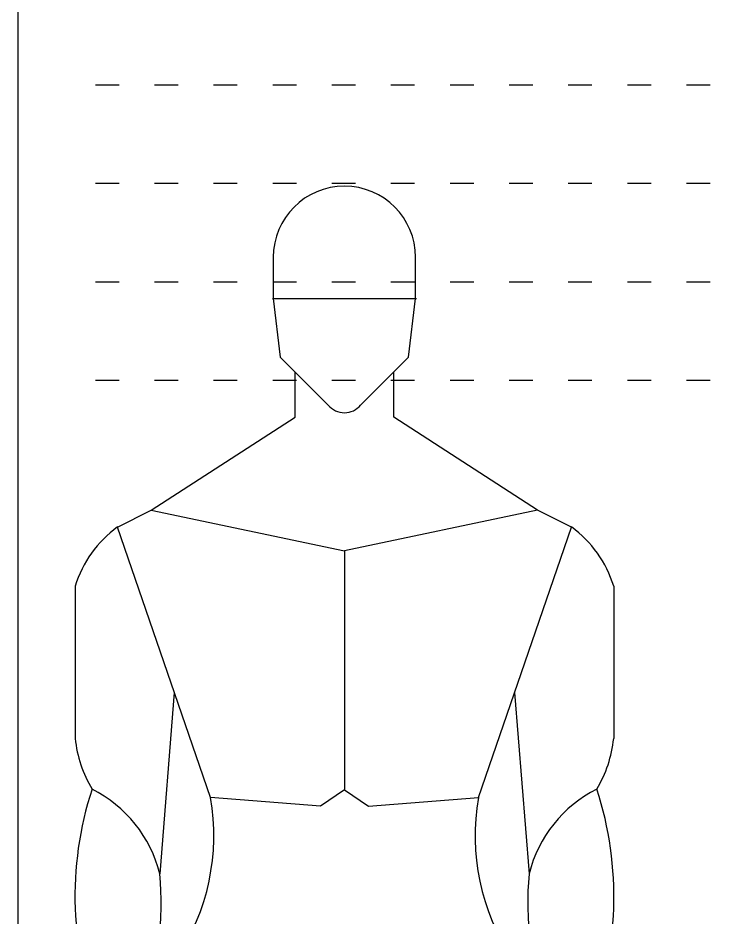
# Model space of a CAD drawing. Header units: inches. Extents: x 9936 to 27102, y -2774 to 11910.
# Drawn here: x 14513 to 15242, y 9919 to 10833 of the extents above; entities that cross this region are included whole.
import ezdxf

# ---------------------------------------------------------------- set-up
doc = ezdxf.new("R2010")
doc.units = ezdxf.units.IN
doc.header["$MEASUREMENT"] = 0
doc.linetypes.add('ACAD_ISO03W100', pattern=[30, 12, -18])
doc.layers.add('COTA', color=7, linetype='Continuous')

# ---------------------------------------------------------------- blocks, each defined once
blk = doc.blocks.new('A$C4D5502E0')
for p, q in [((758.85, 1699.91), (906.29, 1699.91)), ((782.01, 1578.49), (782.01, 1624.72)), ((883.14, 1578.49), (883.14, 1624.72)), ((634.56, 1483.09), (782.01, 1578.49)), ((1030.58, 1483.09), (883.14, 1578.49)), ((599.87, 1465.74), (634.56, 1483.09)), ((634.56, 1483.09), (832.57, 1441.2)), ((1030.58, 1483.09), (832.57, 1441.2)), ((1065.27, 1465.74), (1030.58, 1483.09)), ((695.28, 1188.21), (599.87, 1465.74)), ((969.87, 1188.21), (1065.27, 1465.74)), ((832.57, 1441.2), (832.57, 1196.14)), ((832.57, 1441.2), (832.57, 1196.14)), ((556.51, 1405.03), (556.51, 1248.92)), ((1108.64, 1405.03), (1108.64, 1248.92)), ((658.17, 1296.14), (643.24, 1110.15)), ((1006.97, 1296.14), (1021.91, 1110.15)), ((832.57, 1196.14), (808.02, 1179.53)), ((832.57, 1196.14), (857.12, 1179.53)), ((808.02, 1179.53), (695.28, 1188.21)), ((857.12, 1179.53), (969.87, 1188.21))]:
    blk.add_line(p, q)
blk.add_lwpolyline([(849.18, 1590.76), (898.33, 1639.91), (905.52, 1699.91), (905.52, 1742.26, 1), (759.62, 1742.26), (759.62, 1699.91), (766.81, 1639.91), (815.97, 1590.76, 0.470233)], format="xyb", close=True)
for centre, radius, start, end in [((669.26, 1370.34), 117.97, 126.02737, 162.89727), ((995.89, 1370.34), 117.97, 17.10273, 53.97263), ((682.27, 1261.93), 126.43, 185.90614, 210.96376), ((982.88, 1261.93), 126.43, 329.03624, 354.09386), ((907.76, 1087.23), 351.46, 161.82055, 202.27027), ((514.59, 1078.35), 132.52, 13.88467, 63.43495), ((1150.56, 1078.35), 132.52, 116.56505, 166.11533), ((757.38, 1087.23), 351.46, 337.72973, 18.17945), ((471.94, 1149.18), 226.72, 326.30993, 9.91275), ((1193.2, 1149.18), 226.72, 170.08725, 213.69007), ((322.33, 1079.79), 322.33, 340.34618, 5.40379), ((1342.81, 1079.79), 322.33, 174.59621, 199.65382)]:
    blk.add_arc(centre, radius, start, end)

msp = doc.modelspace()

# ---------------------------------------------------------------- linework, layer by layer
at = {"layer": 'COTA', "color": 251, "linetype": 'ACAD_ISO03W100', "ltscale": 2, "true_color": 0x636466}
for p, q in [((14591.636, 10765.286), (18563.941, 10765.286)), ((14591.636, 10665.286), (18563.941, 10665.286)), ((14591.636, 10565.286), (18563.941, 10565.286)), ((14591.636, 10465.286), (18563.941, 10465.286))]:
    msp.add_line(p, q, dxfattribs=at)
at = {"layer": 'COTA'}
msp.add_lwpolyline([(14513.114, 11910.23), (18563.941, 11910.23), (18563.941, 8702.304), (14513.114, 8702.304)], close=True, dxfattribs=at)

# ---------------------------------------------------------------- block references
at = {"xscale": 0.99, "yscale": 0.99, "zscale": 0.99}
msp.add_blockref('A$C4D5502E0', (14020.171, 8865.286), dxfattribs=at)

doc.saveas('drawing.dxf')
